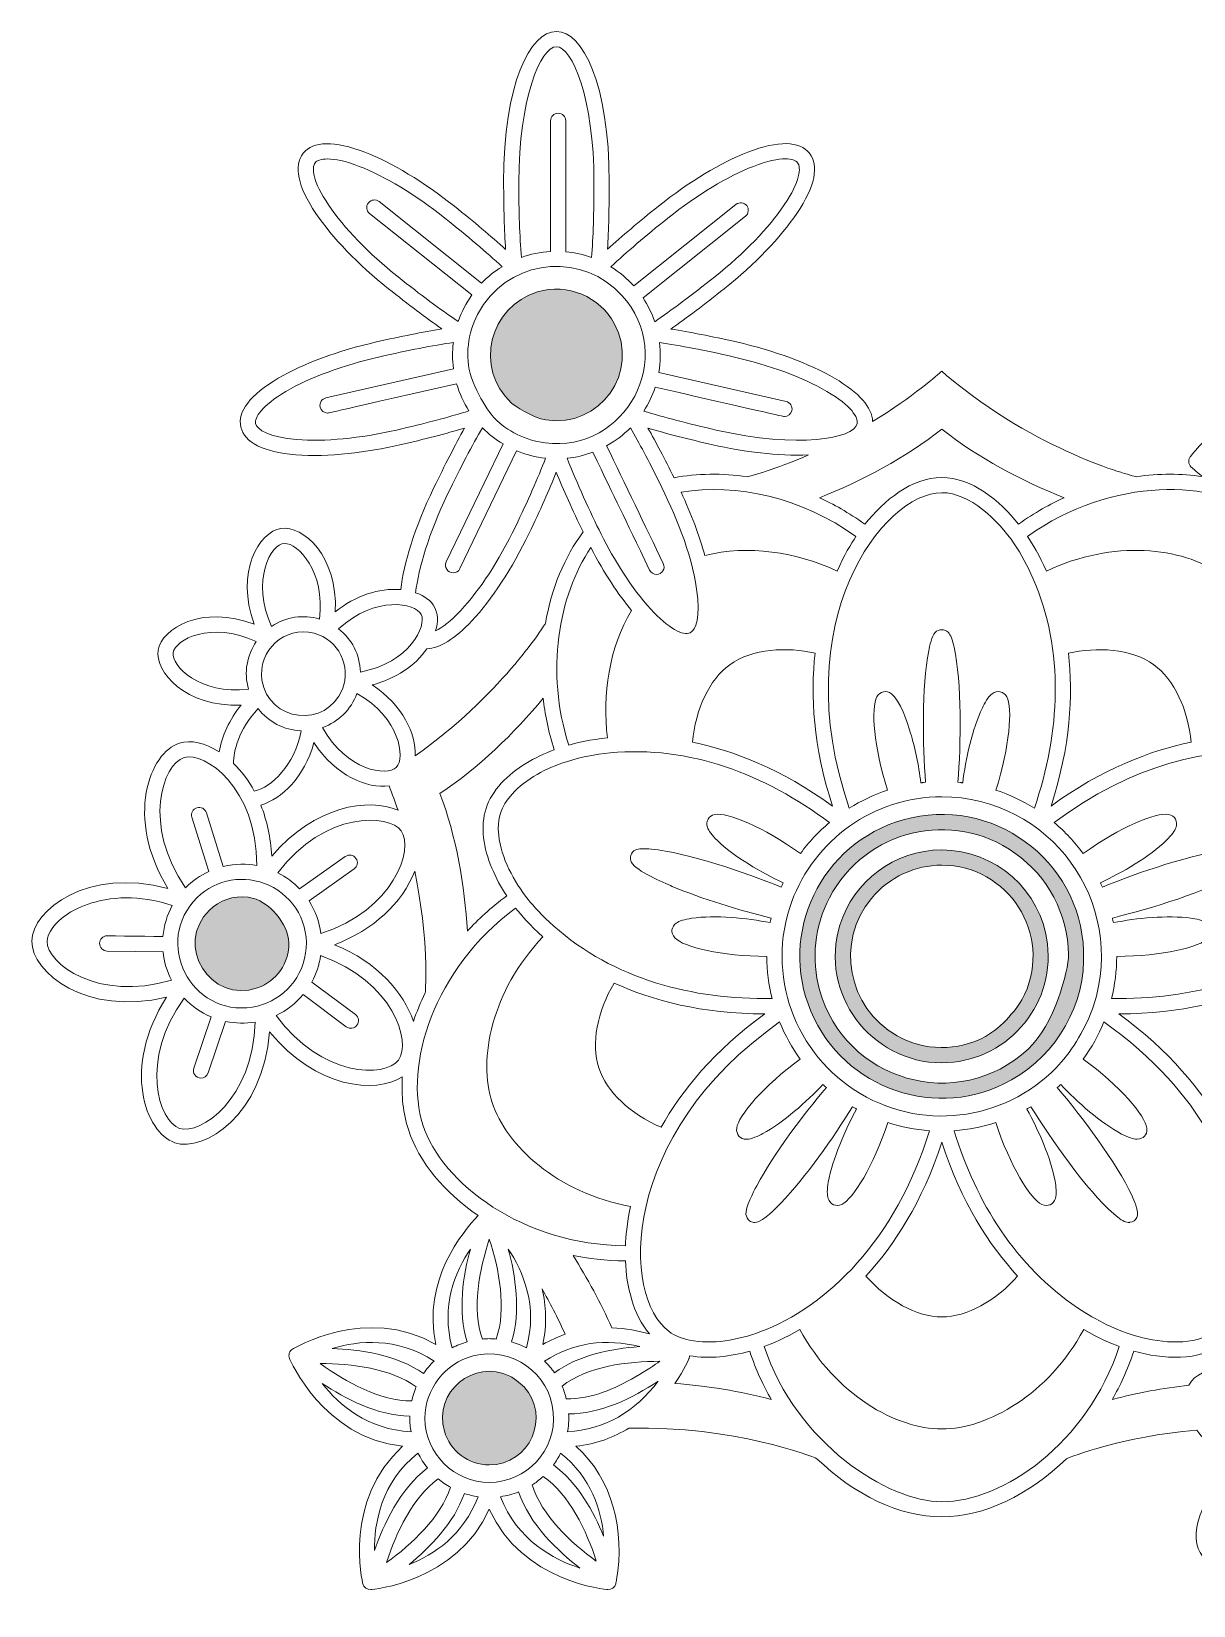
# Model space of a CAD drawing. Extents: x 0 to 385, y -1 to 309.
# Drawn here: x -0.1 to 229.1, y -1.3 to 309.3 of the extents above; entities that cross this region are included whole.
import ezdxf

# ---------------------------------------------------------------- set-up
doc = ezdxf.new("R2010")
doc.units = 0
doc.header["$MEASUREMENT"] = 0
doc.layers.add('Calque 1', color=7, linetype='Continuous')

# ---------------------------------------------------------------- blocks, each defined once
blk = doc.blocks.new('block 2')
at = {"layer": 'Calque 1', "true_color": 0x1a1a1a}
h = blk.add_hatch(color=179, dxfattribs=at)
h.dxf.hatch_style = 2
edge = h.paths.add_edge_path()
edge.add_spline(control_points=[(101.38, 232.61), (111.99, 230.9), (120.02, 242.18), (114.87, 251.63), (111.97, 256.95), (105.67, 259.65), (99.74, 257.88), (90.2, 255.04), (87.18, 242.83), (94.6, 235.93), (95.01, 235.55), (98.77, 233.03), (101.38, 232.61)], knot_values=[0, 0, 0, 0, 1, 1, 1, 2, 2, 2, 3, 3, 3, 4, 4, 4, 4], degree=3, periodic=1)
h = blk.add_hatch(color=179, dxfattribs=at)
h.dxf.hatch_style = 2
edge = h.paths.add_edge_path()
edge.add_spline(control_points=[(171.85, 153.71), (155.61, 149.13), (147.14, 131.34), (153.63, 115.94), (160.12, 100.52), (178.64, 94.14), (193.2, 102.4), (202.26, 107.53), (207.83, 117.26), (207.42, 127.87), (206.72, 145.85), (189.32, 158.65), (171.85, 153.71)], knot_values=[0, 0, 0, 0, 1, 1, 1, 2, 2, 2, 3, 3, 3, 4, 4, 4, 4], degree=3, periodic=1)
edge = h.paths.add_edge_path()
edge.add_spline(control_points=[(196.47, 108.48), (182.63, 95.6), (160.26, 102.22), (155.34, 120.17), (153.68, 126.22), (154.35, 132.73), (157.29, 138.34), (164.35, 151.81), (181.59, 155.88), (193.87, 147.17), (200.34, 142.58), (204.34, 135.18), (204.44, 127.08), (204.48, 123.91), (201.59, 113.26), (196.47, 108.48)], knot_values=[0, 0, 0, 0, 1, 1, 1, 2, 2, 2, 3, 3, 3, 4, 4, 4, 5, 5, 5, 5], degree=3, periodic=1)
h = blk.add_hatch(color=179, dxfattribs=at)
h.dxf.hatch_style = 2
edge = h.paths.add_edge_path()
edge.add_spline(control_points=[(179.45, 147.77), (170.07, 147.77), (162.02, 141.54), (159.37, 132.94), (155.19, 119.53), (165.4, 105.77), (179.45, 105.77), (191.82, 105.77), (201.76, 116.64), (200.29, 129.22), (199.06, 139.74), (190.1, 147.77), (179.45, 147.77)], knot_values=[0, 0, 0, 0, 1, 1, 1, 2, 2, 2, 3, 3, 3, 4, 4, 4, 4], degree=3, periodic=1)
edge = h.paths.add_edge_path()
edge.add_spline(control_points=[(188.09, 110.99), (182.62, 107.98), (175.92, 108.08), (170.64, 111.09), (160.77, 116.65), (158.52, 129.7), (165.57, 138.22), (169.08, 142.48), (174.29, 144.77), (179.45, 144.77), (192.52, 144.77), (201.28, 131.15), (195.78, 119.25), (194.54, 116.57), (191.26, 112.73), (188.09, 110.99)], knot_values=[0, 0, 0, 0, 1, 1, 1, 2, 2, 2, 3, 3, 3, 4, 4, 4, 5, 5, 5, 5], degree=3, periodic=1)
h = blk.add_hatch(color=179, dxfattribs=at)
h.dxf.hatch_style = 2
edge = h.paths.add_edge_path()
edge.add_spline(control_points=[(42.63, 138.44), (39.69, 138.81), (36.98, 137.81), (35.01, 135.89), (28.02, 129.06), (35.16, 117.3), (44.51, 120.57), (48.23, 121.87), (50.77, 125.4), (50.68, 129.49), (50.61, 132.89), (46.93, 137.9), (42.63, 138.44)], knot_values=[0, 0, 0, 0, 1, 1, 1, 2, 2, 2, 3, 3, 3, 4, 4, 4, 4], degree=3, periodic=1)
h = blk.add_hatch(color=179, dxfattribs=at)
h.dxf.hatch_style = 2
edge = h.paths.add_edge_path()
edge.add_spline(control_points=[(94.28, 43.94), (87.16, 47.45), (79.13, 40.82), (81.35, 33.11), (82.48, 29.17), (86.1, 26.43), (90.21, 26.43), (98.18, 26.43), (102.46, 35.96), (97, 41.9), (96.94, 41.96), (95.27, 43.45), (94.28, 43.94)], knot_values=[0, 0, 0, 0, 1, 1, 1, 2, 2, 2, 3, 3, 3, 4, 4, 4, 4], degree=3, periodic=1)
at = {"layer": 'Calque 1', "lineweight": 0}
for points, knots in [([(375.66, 69.88), (370.13, 73.12), (362.47, 75.95), (354.1, 77.86), (348.37, 79.17), (343.46, 80.11), (339.21, 80.76), (342.82, 83.29), (346.85, 86.32), (351.34, 89.9), (351.34, 89.9), (351.34, 89.9), (351.34, 89.9), (358.06, 95.26), (363.73, 101.14), (367.31, 106.46), (371.26, 112.32), (372.22, 116.83), (370.09, 119.51), (367.95, 122.18), (363.34, 122.24), (356.75, 119.7), (350.77, 117.39), (343.78, 113.17), (337.06, 107.81), (332.6, 104.25), (328.77, 101), (325.53, 98.03), (325.81, 102.41), (325.94, 107.43), (325.94, 113.17), (325.94, 119.57), (325.29, 126.14), (324.05, 131.71), (326.83, 130.21), (330.07, 129.2), (333.18, 129.2), (335.82, 129.2), (338.06, 129.94), (339.46, 131.32), (343.82, 135.65), (342.34, 149.35), (328.27, 157.84), (344.31, 161.43), (350.06, 173.95), (347.3, 179.44), (344.53, 184.93), (331.04, 187.75), (318.62, 176.99), (320.17, 193.36), (310.03, 202.69), (303.96, 201.76), (297.88, 200.82), (291.04, 188.85), (297.43, 173.73), (288.12, 177.76), (279.68, 176.84), (274.24, 173.55), (268.19, 178.91), (263.81, 184.02), (261.07, 187.59), (261.26, 187.69), (276.12, 195.47), (276.44, 211.29), (282.3, 205.82), (289.28, 204.45), (294.77, 204.45), (300.13, 204.45), (304.07, 205.74), (304.16, 205.77), (304.85, 206.01), (305.27, 206.71), (305.15, 207.43), (305.12, 207.64), (305.08, 207.76), (305.04, 208.04), (305.02, 208.22), (305.01, 208.21), (304.96, 208.36), (304.13, 211.94), (300.27, 224.89), (287.36, 229.38), (301.22, 237.04), (301.17, 253.84), (301.17, 254.03), (301.16, 254.76), (300.63, 255.37), (299.91, 255.49), (299.4, 255.57), (299.48, 255.56), (299.45, 255.56), (289.36, 256.3), (279.64, 253.4), (273.53, 245.35), (270.52, 260.9), (254.53, 266.04), (254.36, 266.1), (253.66, 266.32), (252.91, 266), (252.58, 265.35), (252.49, 265.18), (245.03, 250.14), (254.07, 237.13), (238.35, 239.07), (228.51, 225.46), (228.41, 225.31), (227.99, 224.71), (228.06, 223.9), (228.57, 223.38), (228.61, 223.35), (229.43, 222.55), (230.88, 221.45), (226.74, 222.07), (222.3, 222.06), (217.78, 221.42), (216.61, 221.7), (198.4, 226.27), (180.41, 241.42), (180.41, 241.42), (179.44, 242.23), (179.44, 242.23), (178.79, 241.72), (173.86, 237.23), (165.79, 232.3), (165.75, 235.06), (163.19, 237.99), (158.3, 240.85), (153.34, 243.75), (146.46, 246.3), (138.95, 248.01), (134, 249.14), (129.72, 249.97), (126.01, 250.55), (129.16, 252.77), (132.65, 255.41), (136.55, 258.52), (136.55, 258.52), (136.55, 258.52), (136.55, 258.52), (142.57, 263.33), (147.66, 268.6), (150.87, 273.37), (154.45, 278.69), (155.31, 282.79), (153.35, 285.24), (151.4, 287.69), (147.21, 287.77), (141.23, 285.46), (135.86, 283.39), (129.59, 279.6), (123.56, 274.8), (119.7, 271.71), (116.36, 268.89), (113.52, 266.3), (113.75, 270.13), (113.86, 274.5), (113.86, 279.47), (113.86, 299.03), (108.62, 309.27), (103.45, 309.27), (98.27, 309.27), (93.04, 299.03), (93.04, 279.47), (93.04, 274.39), (93.18, 270.03), (93.44, 266.28), (90.58, 268.86), (87.22, 271.69), (83.32, 274.79), (77.3, 279.6), (71.02, 283.38), (65.66, 285.45), (59.68, 287.76), (55.49, 287.68), (53.53, 285.23), (51.58, 282.78), (52.44, 278.68), (56.01, 273.36), (59.23, 268.59), (64.32, 263.32), (70.34, 258.51), (74.21, 255.42), (77.72, 252.79), (80.88, 250.6), (77.09, 249.97), (72.79, 249.11), (67.94, 248), (60.43, 246.29), (53.56, 243.74), (48.59, 240.84), (43.06, 237.6), (40.51, 234.28), (41.21, 231.22), (41.91, 228.16), (45.65, 226.28), (52.03, 225.76), (58.55, 225.23), (66.18, 226.24), (72.58, 227.7), (77.4, 228.8), (81.64, 229.9), (85.32, 231.01), (83.45, 227.65), (81.46, 223.76), (79.3, 219.28), (75.39, 211.16), (73.36, 204.36), (72.74, 199.14), (68.42, 199.51), (63.84, 197.93), (59.84, 194.76), (60.39, 205.76), (53.42, 211.88), (49.13, 211.22), (44.85, 210.56), (40.04, 202.62), (43.87, 192.3), (33.58, 196.22), (25.6, 191.49), (24.91, 187.2), (24.21, 182.95), (30.23, 175.9), (41.27, 176.35), (38.96, 173.48), (37.46, 170.29), (36.94, 167.12), (34.18, 168.9), (31.34, 169.56), (29.12, 168.87), (29.12, 168.87), (29.12, 168.87), (29.12, 168.87), (23.26, 167.04), (18.26, 154.19), (26.84, 140.17), (10.95, 144.39), (0.07, 135.92), (0, 129.77), (-0.07, 123.58), (10.65, 114.91), (26.58, 118.73), (17.67, 104.91), (22.37, 91.97), (28.18, 90), (34, 88.03), (45.6, 95.49), (46.89, 111.87), (55.97, 100.73), (67.84, 99.59), (73.05, 102.99), (72.85, 99.31), (73.22, 95.78), (74.26, 92.59), (76.34, 86.17), (81.34, 80.2), (88.03, 75.61), (84.9, 72.4), (76.99, 62.8), (79.65, 50.2), (65.93, 58.1), (51.57, 49.38), (51.41, 49.28), (50.79, 48.9), (50.54, 48.12), (50.81, 47.45), (50.88, 47.28), (57.37, 31.78), (73.12, 30.1), (61.37, 19.49), (65.22, 3.15), (65.27, 2.97), (65.44, 2.27), (66.08, 1.78), (66.83, 1.83), (67.01, 1.84), (83.75, 3.23), (90.21, 17.69), (96.67, 3.23), (113.41, 1.84), (113.6, 1.83), (114.34, 1.78), (114.99, 2.27), (115.16, 2.97), (115.17, 2.98), (115.21, 3.16), (115.26, 3.45), (115.28, 3.49), (115.32, 3.65), (115.33, 3.72), (116.86, 13.53), (114.71, 23.42), (107.31, 30.1), (111.39, 30.54), (114.84, 31.9), (117.73, 33.68), (138.64, 34.17), (153.79, 28.09), (154.83, 27.66), (162.19, 20.53), (171.18, 16.17), (179.45, 16.17), (187.72, 16.17), (196.7, 20.53), (204.06, 27.66), (204.89, 28), (214.9, 32.02), (229.73, 33.31), (231.82, 30.18), (235.17, 27.69), (239.3, 26.18), (229.63, 20.9), (228.05, 11.76), (230.86, 8.44), (233.65, 5.15), (242.91, 5.16), (249.74, 13.84), (251.77, 3.04), (259.95, -1.32), (263.99, 0.34), (267.98, 1.97), (270.86, 10.78), (264.69, 19.97), (272.36, 18.98), (278.2, 21.88), (280.73, 25.56), (279.87, 20.74), (279.23, 13.18), (283.63, 11.06), (284.3, 10.74), (285.02, 10.58), (285.77, 10.58), (292.5, 10.58), (302.05, 22.92), (308.31, 35.93), (310.79, 41.07), (312.83, 45.66), (314.45, 49.74), (316.11, 45.68), (318.17, 41.1), (320.66, 35.93), (326.93, 22.92), (336.47, 10.59), (343.2, 10.59), (343.96, 10.59), (344.68, 10.74), (345.35, 11.07), (348.43, 12.55), (349.52, 17.03), (348.51, 24.03), (347.59, 30.37), (345.03, 38.13), (341.3, 45.87), (338.82, 51.02), (336.5, 55.48), (334.32, 59.31), (338.53, 58.06), (343.41, 56.8), (349, 55.53), (355.36, 54.08), (362.04, 53.23), (367.83, 53.23), (376.28, 53.23), (382.85, 55.03), (383.83, 59.33), (384.59, 62.66), (381.76, 66.31), (375.66, 69.88)], [0, 0, 0, 0, 1, 1, 1, 2, 2, 2, 3, 3, 3, 4, 4, 4, 5, 5, 5, 6, 6, 6, 7, 7, 7, 8, 8, 8, 9, 9, 9, 10, 10, 10, 11, 11, 11, 12, 12, 12, 13, 13, 13, 14, 14, 14, 15, 15, 15, 16, 16, 16, 17, 17, 17, 18, 18, 18, 19, 19, 19, 20, 20, 20, 21, 21, 21, 22, 22, 22, 23, 23, 23, 24, 24, 24, 25, 25, 25, 26, 26, 26, 27, 27, 27, 28, 28, 28, 29, 29, 29, 30, 30, 30, 31, 31, 31, 32, 32, 32, 33, 33, 33, 34, 34, 34, 35, 35, 35, 36, 36, 36, 37, 37, 37, 38, 38, 38, 39, 39, 39, 40, 40, 40, 41, 41, 41, 42, 42, 42, 43, 43, 43, 44, 44, 44, 45, 45, 45, 46, 46, 46, 47, 47, 47, 48, 48, 48, 49, 49, 49, 50, 50, 50, 51, 51, 51, 52, 52, 52, 53, 53, 53, 54, 54, 54, 55, 55, 55, 56, 56, 56, 57, 57, 57, 58, 58, 58, 59, 59, 59, 60, 60, 60, 61, 61, 61, 62, 62, 62, 63, 63, 63, 64, 64, 64, 65, 65, 65, 66, 66, 66, 67, 67, 67, 68, 68, 68, 69, 69, 69, 70, 70, 70, 71, 71, 71, 72, 72, 72, 73, 73, 73, 74, 74, 74, 75, 75, 75, 76, 76, 76, 77, 77, 77, 78, 78, 78, 79, 79, 79, 80, 80, 80, 81, 81, 81, 82, 82, 82, 83, 83, 83, 84, 84, 84, 85, 85, 85, 86, 86, 86, 87, 87, 87, 88, 88, 88, 89, 89, 89, 90, 90, 90, 91, 91, 91, 92, 92, 92, 93, 93, 93, 94, 94, 94, 95, 95, 95, 96, 96, 96, 97, 97, 97, 98, 98, 98, 99, 99, 99, 100, 100, 100, 101, 101, 101, 102, 102, 102, 103, 103, 103, 104, 104, 104, 105, 105, 105, 106, 106, 106, 107, 107, 107, 108, 108, 108, 109, 109, 109, 110, 110, 110, 111, 111, 111, 112, 112, 112, 113, 113, 113, 114, 114, 114, 115, 115, 115, 116, 116, 116, 117, 117, 117, 118, 118, 118, 119, 119, 119, 120, 120, 120, 121, 121, 121, 122, 122, 122, 122]), ([(103.45, 306.27), (106.54, 306.27), (110.86, 296.07), (110.86, 279.47), (110.86, 273.53), (110.69, 268.67), (110.39, 264.68), (108.78, 265.26), (107.08, 265.66), (105.3, 265.82), (105.3, 265.82), (105.3, 291.64), (105.3, 291.64), (105.3, 292.47), (104.63, 293.14), (103.8, 293.14), (102.97, 293.14), (102.3, 292.47), (102.3, 291.64), (102.3, 291.64), (102.3, 265.86), (102.3, 265.86), (100.29, 265.75), (98.36, 265.35), (96.54, 264.7), (96.2, 268.87), (96.03, 273.79), (96.03, 279.47), (96.04, 296.07), (100.35, 306.27), (103.45, 306.27)], [0, 0, 0, 0, 1, 1, 1, 2, 2, 2, 3, 3, 3, 4, 4, 4, 5, 5, 5, 6, 6, 6, 7, 7, 7, 8, 8, 8, 9, 9, 9, 10, 10, 10, 10]), ([(55.88, 283.36), (56.23, 283.8), (57.02, 284.12), (58.31, 284.12), (59.75, 284.12), (61.81, 283.72), (64.57, 282.66), (69.66, 280.69), (75.66, 277.07), (81.45, 272.45), (85.92, 268.88), (89.67, 265.7), (92.74, 262.86), (91.24, 261.94), (89.88, 260.85), (88.67, 259.59), (88.67, 259.59), (68.47, 275.7), (68.47, 275.7), (67.83, 276.21), (66.88, 276.11), (66.36, 275.46), (65.85, 274.81), (65.95, 273.87), (66.6, 273.35), (66.6, 273.35), (86.76, 257.28), (86.76, 257.28), (85.63, 255.69), (84.72, 253.93), (84.08, 252.06), (80.58, 254.4), (76.62, 257.34), (72.21, 260.86), (66.42, 265.48), (61.55, 270.51), (58.5, 275.04), (55.37, 279.69), (55.13, 282.43), (55.88, 283.36)], [0, 0, 0, 0, 1, 1, 1, 2, 2, 2, 3, 3, 3, 4, 4, 4, 5, 5, 5, 6, 6, 6, 7, 7, 7, 8, 8, 8, 9, 9, 9, 10, 10, 10, 11, 11, 11, 12, 12, 12, 13, 13, 13, 13]), ([(142.31, 282.66), (145.07, 283.73), (147.14, 284.13), (148.58, 284.13), (149.86, 284.13), (150.66, 283.81), (151.01, 283.37), (151.75, 282.44), (151.51, 279.7), (148.38, 275.05), (145.34, 270.52), (140.47, 265.49), (134.68, 260.86), (130.03, 257.16), (126.13, 254.27), (122.83, 252.01), (122.26, 253.68), (121.5, 255.25), (120.54, 256.69), (120.54, 256.69), (140.73, 272.8), (140.73, 272.8), (141.38, 273.31), (141.49, 274.26), (140.97, 274.91), (140.45, 275.55), (139.51, 275.66), (138.86, 275.14), (138.86, 275.14), (118.7, 259.06), (118.7, 259.06), (117.39, 260.52), (115.88, 261.79), (114.21, 262.83), (117.28, 265.72), (121.02, 268.93), (125.43, 272.45), (131.23, 277.07), (137.22, 280.7), (142.31, 282.66)], [0, 0, 0, 0, 1, 1, 1, 2, 2, 2, 3, 3, 3, 4, 4, 4, 5, 5, 5, 6, 6, 6, 7, 7, 7, 8, 8, 8, 9, 9, 9, 10, 10, 10, 11, 11, 11, 12, 12, 12, 13, 13, 13, 13]), ([(86.09, 243.37), (85.57, 247.8), (86.74, 252.01), (89.1, 255.41), (95.55, 264.64), (108.8, 265.47), (116.35, 257.19), (127.38, 245.09), (117.17, 226.04), (101.2, 228.1), (97.26, 228.61), (93.77, 230.45), (91.22, 232.95), (90.51, 233.64), (86.58, 239.24), (86.09, 243.37)], [0, 0, 0, 0, 1, 1, 1, 2, 2, 2, 3, 3, 3, 4, 4, 4, 5, 5, 5, 5]), ([(101.38, 232.61), (111.99, 230.9), (120.02, 242.18), (114.87, 251.63), (111.97, 256.95), (105.67, 259.65), (99.74, 257.88), (90.2, 255.04), (87.18, 242.83), (94.6, 235.93), (95.01, 235.55), (98.77, 233.03), (101.38, 232.61)], [0, 0, 0, 0, 1, 1, 1, 2, 2, 2, 3, 3, 3, 4, 4, 4, 4]), ([(52.27, 228.75), (46.69, 229.2), (44.4, 230.72), (44.13, 231.89), (43.87, 233.05), (45.27, 235.42), (50.11, 238.25), (54.81, 241), (61.39, 243.43), (68.61, 245.08), (74.18, 246.35), (79, 247.3), (83.13, 247.92), (82.89, 245.99), (82.91, 244.61), (83.16, 242.71), (83.16, 242.71), (57.98, 236.96), (57.98, 236.96), (57.17, 236.77), (56.66, 235.97), (56.85, 235.16), (57.01, 234.47), (57.63, 233.99), (58.31, 233.99), (58.63, 233.99), (57.04, 233.68), (83.77, 239.77), (84.32, 237.86), (85.15, 236.06), (86.2, 234.42), (82.18, 233.15), (77.41, 231.89), (71.91, 230.63), (64.69, 228.98), (57.71, 228.31), (52.27, 228.75)], [0, 0, 0, 0, 1, 1, 1, 2, 2, 2, 3, 3, 3, 4, 4, 4, 5, 5, 5, 6, 6, 6, 7, 7, 7, 8, 8, 8, 9, 9, 9, 10, 10, 10, 11, 11, 11, 12, 12, 12, 12]), ([(162.76, 231.9), (162.07, 228.88), (151.18, 226.94), (134.98, 230.63), (129.41, 231.9), (124.65, 233.15), (120.67, 234.37), (121.6, 235.83), (122.37, 237.41), (122.92, 239.08), (149.76, 232.97), (148.11, 233.3), (148.43, 233.3), (149.11, 233.3), (149.73, 233.77), (149.89, 234.47), (150.07, 235.28), (149.57, 236.08), (148.76, 236.26), (148.76, 236.26), (123.62, 242), (123.62, 242), (124, 244.23), (124.01, 245.9), (123.77, 247.87), (127.92, 247.28), (132.75, 246.35), (138.28, 245.09), (145.51, 243.44), (152.08, 241.01), (156.79, 238.26), (161.62, 235.43), (163.03, 233.06), (162.76, 231.9)], [0, 0, 0, 0, 1, 1, 1, 2, 2, 2, 3, 3, 3, 4, 4, 4, 5, 5, 5, 6, 6, 6, 7, 7, 7, 8, 8, 8, 9, 9, 9, 10, 10, 10, 11, 11, 11, 11]), ([(88.84, 231.09), (90.05, 229.85), (91.43, 228.78), (92.93, 227.88), (92.93, 227.88), (81.72, 204.6), (81.72, 204.6), (81.24, 203.59), (81.98, 202.45), (83.07, 202.45), (83.63, 202.45), (84.17, 202.76), (84.43, 203.3), (84.43, 203.3), (95.6, 226.51), (95.6, 226.51), (97.39, 225.77), (99.3, 225.27), (101.3, 225.06), (99.79, 221.15), (97.82, 216.66), (95.36, 211.55), (92.14, 204.87), (88.31, 199), (84.58, 195.02), (82.59, 192.9), (80.92, 191.66), (79.63, 191.02), (80.68, 194.7), (79.31, 197.26), (75.69, 198.53), (76.29, 203.39), (78.23, 210.15), (82, 217.98), (84.58, 223.33), (86.84, 227.63), (88.84, 231.09)], [0, 0, 0, 0, 1, 1, 1, 2, 2, 2, 3, 3, 3, 4, 4, 4, 5, 5, 5, 6, 6, 6, 7, 7, 7, 8, 8, 8, 9, 9, 9, 10, 10, 10, 11, 11, 11, 12, 12, 12, 12]), ([(131.1, 199.25), (131.9, 193.71), (130.93, 191.14), (129.85, 190.62), (128.41, 189.93), (125.51, 191.55), (122.05, 195.3), (118.21, 199.48), (114.83, 205), (112.26, 210.11), (110.16, 214.29), (107.41, 220.33), (105.56, 225.05), (107.32, 225.23), (109.01, 225.66), (110.62, 226.26), (115.36, 216.42), (116.5, 214.05), (121.83, 202.99), (122.09, 202.45), (122.62, 202.14), (123.18, 202.14), (124.27, 202.14), (125.02, 203.29), (124.53, 204.29), (121.01, 211.6), (116.91, 220.1), (113.35, 227.51), (115.08, 228.46), (116.65, 229.66), (118.03, 231.06), (119.78, 228.06), (121.65, 224.56), (123.65, 220.53), (126.89, 213.97), (130.04, 206.56), (131.1, 199.25)], [0, 0, 0, 0, 1, 1, 1, 2, 2, 2, 3, 3, 3, 4, 4, 4, 5, 5, 5, 6, 6, 6, 7, 7, 7, 8, 8, 8, 9, 9, 9, 10, 10, 10, 11, 11, 11, 12, 12, 12, 12]), ([(141.11, 221.42), (136.09, 222.13), (131.17, 222.06), (126.65, 221.22), (124.81, 224.96), (123.1, 228.2), (121.51, 230.99), (125.2, 229.91), (129.46, 228.82), (134.32, 227.71), (140.27, 226.35), (147.13, 225.46), (153.16, 225.71), (146.39, 222.74), (141.68, 221.56), (141.11, 221.42)], [0, 0, 0, 0, 1, 1, 1, 2, 2, 2, 3, 3, 3, 4, 4, 4, 5, 5, 5, 5]), ([(203.58, 217.27), (200.88, 216.04), (197.8, 214.35), (194.59, 212.05), (190.89, 216.73), (185.33, 221.27), (179.44, 221.27), (173.56, 221.27), (168, 216.73), (164.3, 212.05), (161.09, 214.35), (158, 216.04), (155.31, 217.27), (155.3, 217.27), (155.3, 217.27), (155.3, 217.27), (163.54, 220.52), (172.47, 225.2), (179.44, 230.83), (186.42, 225.2), (195.35, 220.52), (203.59, 217.27), (203.59, 217.27), (203.59, 217.27), (203.58, 217.27)], [0, 0, 0, 0, 1, 1, 1, 2, 2, 2, 3, 3, 3, 4, 4, 4, 5, 5, 5, 6, 6, 6, 7, 7, 7, 8, 8, 8, 8]), ([(77.91, 187.48), (80.41, 187.55), (83.42, 189.4), (86.77, 192.97), (90.71, 197.17), (94.72, 203.3), (98.06, 210.25), (100.26, 214.82), (102.02, 218.8), (103.41, 222.29), (104.84, 218.8), (106.61, 214.89), (108.71, 210.51), (105.07, 205.66), (102.48, 199.38), (101.28, 192.48), (100.69, 191.53), (92.27, 178.14), (75.6, 166.37), (75.73, 170.72), (73.19, 176.29), (67.12, 180.33), (71.76, 181.59), (75.59, 184.1), (77.91, 187.48)], [0, 0, 0, 0, 1, 1, 1, 2, 2, 2, 3, 3, 3, 4, 4, 4, 5, 5, 5, 6, 6, 6, 7, 7, 7, 8, 8, 8, 8]), ([(242.69, 213.82), (252.5, 206.69), (259.14, 187.71), (253.02, 168.47), (251.35, 168.94), (248.74, 169.54), (245.36, 169.89), (247.26, 184.48), (241.53, 196.93), (234.26, 202.21), (226.94, 207.53), (213.32, 209.08), (200.08, 202.79), (198.71, 205.89), (197.33, 208.19), (196.37, 209.63), (213.19, 221.69), (233.23, 220.7), (242.69, 213.82)], [0, 0, 0, 0, 1, 1, 1, 2, 2, 2, 3, 3, 3, 4, 4, 4, 5, 5, 5, 6, 6, 6, 6]), ([(162.52, 209.63), (161.56, 208.19), (160.18, 205.89), (158.81, 202.79), (150.83, 206.58), (141.15, 208.03), (132.72, 205.87), (131.63, 209.83), (130.03, 214.09), (128.02, 218.37), (139, 220.11), (151.74, 217.36), (162.52, 209.63)], [0, 0, 0, 0, 1, 1, 1, 2, 2, 2, 3, 3, 3, 4, 4, 4, 4]), ([(197.71, 156.02), (195.35, 157.5), (192.81, 158.69), (190.13, 159.57), (192.84, 168.1), (193.45, 175.8), (192.25, 177.97), (191.62, 179.09), (190.38, 179.32), (189.39, 178.6), (188.61, 178.03), (187.88, 176.69), (187.46, 175.81), (185.45, 171.68), (184.15, 165.57), (183.57, 161.02), (183.1, 161.07), (183.5, 161.04), (182.64, 161.12), (183.22, 168.59), (183.43, 180.87), (181.87, 187.78), (181.55, 189.23), (181.17, 190.22), (180.76, 190.67), (180.06, 191.42), (178.84, 191.43), (178.13, 190.67), (177.48, 189.96), (177.06, 188.02), (176.87, 187.08), (175.47, 179.91), (175.69, 168.4), (176.25, 161.12), (175.4, 161.04), (175.79, 161.07), (175.33, 161.01), (174.87, 164.61), (174.15, 167.98), (173.3, 170.83), (172.71, 172.8), (171.16, 177.39), (169.5, 178.6), (168.52, 179.31), (167.28, 179.1), (166.65, 177.97), (165.44, 175.8), (166.05, 168.1), (168.76, 159.57), (166.08, 158.69), (163.54, 157.49), (161.19, 156.02), (148.57, 192.79), (167.86, 218.27), (179.45, 218.27), (185.01, 218.27), (190.55, 212.82), (193.72, 208.2), (195.12, 206.15), (196.39, 203.75), (197.42, 201.4), (203.68, 187.07), (202.82, 170.93), (197.71, 156.02)], [0, 0, 0, 0, 1, 1, 1, 2, 2, 2, 3, 3, 3, 4, 4, 4, 5, 5, 5, 6, 6, 6, 7, 7, 7, 8, 8, 8, 9, 9, 9, 10, 10, 10, 11, 11, 11, 12, 12, 12, 13, 13, 13, 14, 14, 14, 15, 15, 15, 16, 16, 16, 17, 17, 17, 18, 18, 18, 19, 19, 19, 20, 20, 20, 21, 21, 21, 21]), ([(49.82, 208.27), (52.51, 208.27), (57.89, 202.78), (56.71, 193.34), (53.56, 194.27), (50.14, 193.81), (47.29, 191.89), (43.17, 200.85), (47.13, 208.27), (49.82, 208.27)], [0, 0, 0, 0, 1, 1, 1, 2, 2, 2, 3, 3, 3, 3]), ([(110.24, 207.45), (112.93, 202.27), (115.65, 198.16), (118.26, 195.03), (113.86, 187.7), (112.43, 178.32), (113.53, 169.89), (110.15, 169.54), (107.54, 168.94), (105.87, 168.47), (101.25, 183.01), (103.85, 197.92), (110.24, 207.45)], [0, 0, 0, 0, 1, 1, 1, 2, 2, 2, 3, 3, 3, 4, 4, 4, 4]), ([(76.78, 194.25), (76.78, 194.25), (76.78, 194.25), (76.78, 194.25), (77.92, 192), (74.53, 184.73), (64.8, 182.87), (64.69, 186.39), (63.04, 189.39), (60.5, 191.39), (67.78, 198.1), (75.66, 196.47), (76.78, 194.25)], [0, 0, 0, 0, 1, 1, 1, 2, 2, 2, 3, 3, 3, 4, 4, 4, 4]), ([(27.87, 186.72), (28.27, 189.19), (35.25, 193.11), (44.26, 188.88), (42.43, 186.2), (41.77, 182.84), (42.72, 179.47), (33.04, 178.34), (27.45, 184.15), (27.87, 186.72)], [0, 0, 0, 0, 1, 1, 1, 2, 2, 2, 3, 3, 3, 3]), ([(45.38, 181.28), (44.49, 187.08), (49.87, 192.07), (55.66, 190.52), (60.51, 189.23), (63.03, 184.03), (61.23, 179.5), (58.12, 171.68), (46.65, 173), (45.38, 181.28)], [0, 0, 0, 0, 1, 1, 1, 2, 2, 2, 3, 3, 3, 3]), ([(137.63, 184.32), (142.13, 187.59), (148.89, 187.85), (154.47, 186.59), (153.51, 178.36), (154.06, 168.22), (157.89, 156.44), (147.86, 163.72), (138.4, 167.38), (130.27, 169.01), (130.87, 175.5), (133.61, 181.4), (137.63, 184.32)], [0, 0, 0, 0, 1, 1, 1, 2, 2, 2, 3, 3, 3, 4, 4, 4, 4]), ([(204.42, 186.59), (209.98, 187.84), (216.77, 187.59), (221.26, 184.32), (225.28, 181.4), (228.02, 175.5), (228.62, 169.01), (220.49, 167.38), (211.03, 163.72), (201, 156.44), (204.83, 168.22), (205.38, 178.36), (204.42, 186.59)], [0, 0, 0, 0, 1, 1, 1, 2, 2, 2, 3, 3, 3, 4, 4, 4, 4]), ([(71.86, 164.06), (70.01, 162.23), (62.05, 163.39), (57.34, 171.93), (60.48, 173.05), (62.95, 175.5), (64.12, 178.65), (72.61, 173.88), (73.72, 165.9), (71.86, 164.06)], [0, 0, 0, 0, 1, 1, 1, 2, 2, 2, 3, 3, 3, 3]), ([(85.91, 131.77), (85.37, 140.61), (83.68, 150.55), (80.48, 158.93), (88, 163.82), (95.21, 170.88), (100.83, 177.7), (100.83, 177.7), (100.83, 177.69), (100.83, 177.69), (101.17, 174.75), (101.82, 171.29), (103.02, 167.53), (99.19, 166.11), (95.33, 163.94), (92.58, 160.94), (89.7, 157.78), (88.61, 154.45), (89.09, 150.18), (89.54, 146.14), (91.4, 142.12), (93.66, 138.72), (90.48, 136.38), (87.92, 133.97), (85.92, 131.78), (85.91, 131.78), (85.91, 131.78), (85.91, 131.77)], [0, 0, 0, 0, 1, 1, 1, 2, 2, 2, 3, 3, 3, 4, 4, 4, 5, 5, 5, 6, 6, 6, 7, 7, 7, 8, 8, 8, 9, 9, 9, 9]), ([(44.63, 175.65), (46.64, 173.07), (49.69, 171.41), (53.12, 171.29), (51.71, 164.3), (47.33, 160.22), (43.87, 159.37), (42.74, 161.44), (41.36, 163.29), (39.74, 164.86), (39.82, 167.27), (40.65, 171.4), (44.63, 175.65)], [0, 0, 0, 0, 1, 1, 1, 2, 2, 2, 3, 3, 3, 4, 4, 4, 4]), ([(266.47, 155.05), (268.22, 149.65), (264.59, 142.5), (261.01, 137.99), (259.98, 136.69), (258.32, 134.82), (255.98, 132.74), (244.24, 122.33), (228.68, 118.19), (212.92, 118.45), (213.59, 121.11), (213.94, 123.89), (213.95, 126.75), (222.9, 126.81), (230.41, 128.6), (232.09, 130.42), (232.97, 131.37), (232.79, 132.62), (231.81, 133.33), (231.03, 133.9), (229.51, 134.18), (228.55, 134.31), (224.02, 134.94), (217.82, 134.3), (213.29, 133.44), (213.15, 134.19), (213.19, 133.92), (213.1, 134.34), (220.17, 136.06), (232.02, 139.63), (238.22, 143.32), (239.49, 144.08), (240.33, 144.74), (240.62, 145.27), (240.83, 145.65), (240.95, 146.21), (240.79, 146.7), (240.79, 146.7), (240.79, 146.71), (240.79, 146.71), (240.63, 147.19), (240.21, 147.58), (239.81, 147.77), (238.94, 148.17), (236.96, 147.97), (236.01, 147.86), (229.01, 147.01), (218.31, 143.39), (211.12, 140.43), (211.1, 140.47), (210.77, 141.2), (210.74, 141.27), (214.9, 143.24), (220.46, 146.45), (223.74, 149.67), (224.77, 150.68), (225.44, 151.56), (225.66, 152.24), (226.03, 153.37), (225.48, 154.51), (224.18, 154.77), (221.75, 155.24), (214.61, 152.28), (207.33, 147.06), (205.68, 149.32), (203.76, 151.38), (201.62, 153.18), (232.4, 176.33), (262.83, 166.25), (266.47, 155.05)], [0, 0, 0, 0, 1, 1, 1, 2, 2, 2, 3, 3, 3, 4, 4, 4, 5, 5, 5, 6, 6, 6, 7, 7, 7, 8, 8, 8, 9, 9, 9, 10, 10, 10, 11, 11, 11, 12, 12, 12, 13, 13, 13, 14, 14, 14, 15, 15, 15, 16, 16, 16, 17, 17, 17, 18, 18, 18, 19, 19, 19, 20, 20, 20, 21, 21, 21, 22, 22, 22, 23, 23, 23, 23]), ([(70.46, 160.41), (71.09, 158.79), (71.68, 157.19), (72.21, 155.61), (66.41, 158.17), (55.77, 156.46), (47.3, 146.55), (47.11, 150.17), (46.37, 153.58), (45.15, 156.62), (49.34, 157.92), (53.71, 162.08), (55.64, 168.95), (59.98, 162.3), (66.14, 159.88), (70.46, 160.41)], [0, 0, 0, 0, 1, 1, 1, 2, 2, 2, 3, 3, 3, 4, 4, 4, 5, 5, 5, 5]), ([(92.06, 150.68), (91.72, 153.91), (92.48, 156.32), (94.69, 158.79), (97.42, 161.83), (101.57, 163.94), (105.42, 165.19), (108.19, 166.1), (111.09, 166.63), (114.02, 166.92), (129.62, 168.45), (144.71, 162.63), (157.28, 153.18), (155.13, 151.38), (153.22, 149.32), (151.57, 147.06), (144.28, 152.28), (137.14, 155.25), (134.71, 154.77), (133.4, 154.51), (132.87, 153.35), (133.23, 152.24), (133.45, 151.56), (134.12, 150.67), (135.15, 149.67), (138.45, 146.44), (143.94, 143.26), (148.15, 141.27), (148.13, 141.21), (147.79, 140.47), (147.77, 140.43), (140.69, 143.35), (129.11, 147.29), (122.18, 147.93), (120.7, 148.07), (119.63, 148.02), (119.08, 147.77), (118.12, 147.32), (117.73, 146.23), (118.27, 145.27), (119.18, 143.65), (124.6, 141.3), (126.3, 140.58), (132.22, 138.1), (139.38, 135.9), (145.79, 134.34), (145.68, 133.83), (145.75, 134.23), (145.6, 133.44), (141.05, 134.3), (134.73, 134.96), (130.15, 134.29), (128.73, 134.07), (127.66, 133.75), (127.08, 133.33), (126.13, 132.64), (125.89, 131.4), (126.8, 130.42), (128.49, 128.6), (136, 126.81), (144.95, 126.75), (144.95, 123.89), (145.31, 121.11), (145.97, 118.45), (130.33, 118.19), (114.68, 122.29), (102.91, 132.75), (100.57, 134.83), (98.92, 136.7), (97.88, 138), (95.08, 141.52), (92.52, 146.2), (92.06, 150.68)], [0, 0, 0, 0, 1, 1, 1, 2, 2, 2, 3, 3, 3, 4, 4, 4, 5, 5, 5, 6, 6, 6, 7, 7, 7, 8, 8, 8, 9, 9, 9, 10, 10, 10, 11, 11, 11, 12, 12, 12, 13, 13, 13, 14, 14, 14, 15, 15, 15, 16, 16, 16, 17, 17, 17, 18, 18, 18, 19, 19, 19, 20, 20, 20, 21, 21, 21, 22, 22, 22, 23, 23, 23, 24, 24, 24, 24]), ([(30.01, 166), (30.01, 166), (30.01, 166), (30.01, 166), (34.04, 167.26), (44.37, 160.11), (44.37, 144.68), (42.33, 145.06), (40.24, 145.11), (37.73, 144.5), (37.73, 144.5), (34.42, 155.11), (34.42, 155.11), (34.18, 155.9), (33.33, 156.34), (32.55, 156.1), (31.75, 155.85), (31.31, 155.01), (31.56, 154.22), (31.56, 154.22), (34.9, 143.51), (34.9, 143.51), (33.2, 142.73), (31.71, 141.71), (30.32, 140.3), (21.71, 152.77), (25.83, 164.7), (30.01, 166)], [0, 0, 0, 0, 1, 1, 1, 2, 2, 2, 3, 3, 3, 4, 4, 4, 5, 5, 5, 6, 6, 6, 7, 7, 7, 8, 8, 8, 9, 9, 9, 9]), ([(171.85, 153.71), (155.61, 149.13), (147.14, 131.34), (153.63, 115.94), (160.12, 100.52), (178.64, 94.14), (193.2, 102.4), (202.26, 107.53), (207.83, 117.26), (207.42, 127.87), (206.72, 145.85), (189.32, 158.65), (171.85, 153.71)], [0, 0, 0, 0, 1, 1, 1, 2, 2, 2, 3, 3, 3, 4, 4, 4, 4]), ([(57, 131.27), (56.7, 133.62), (55.89, 135.81), (54.67, 137.72), (54.67, 137.72), (63.56, 144.02), (63.56, 144.02), (64.24, 144.5), (64.39, 145.44), (63.92, 146.11), (63.44, 146.79), (62.5, 146.95), (61.82, 146.47), (61.82, 146.47), (52.81, 140.08), (52.81, 140.08), (51.57, 141.38), (50.11, 142.46), (48.49, 143.28), (57.85, 155.53), (70.42, 154.95), (72.85, 151.52), (75.38, 147.95), (71.42, 135.96), (57, 131.27)], [0, 0, 0, 0, 1, 1, 1, 2, 2, 2, 3, 3, 3, 4, 4, 4, 5, 5, 5, 6, 6, 6, 7, 7, 7, 8, 8, 8, 8]), ([(203.01, 105.89), (193.04, 94.63), (176.42, 91.92), (163.38, 99.69), (150.47, 107.36), (144.61, 123.23), (149.86, 137.58), (154.28, 149.65), (165.93, 158.27), (179.45, 158.27), (200.65, 158.27), (216.02, 137.59), (209.39, 117.01), (208.36, 113.86), (205.81, 109.06), (203.01, 105.89)], [0, 0, 0, 0, 1, 1, 1, 2, 2, 2, 3, 3, 3, 4, 4, 4, 5, 5, 5, 5]), ([(196.47, 108.48), (182.63, 95.6), (160.26, 102.22), (155.34, 120.17), (153.68, 126.22), (154.35, 132.73), (157.29, 138.34), (164.35, 151.81), (181.59, 155.88), (193.87, 147.17), (200.34, 142.58), (204.34, 135.18), (204.44, 127.08), (204.48, 123.91), (201.59, 113.26), (196.47, 108.48)], [0, 0, 0, 0, 1, 1, 1, 2, 2, 2, 3, 3, 3, 4, 4, 4, 5, 5, 5, 5]), ([(179.45, 147.77), (170.07, 147.77), (162.02, 141.54), (159.37, 132.94), (155.19, 119.53), (165.4, 105.77), (179.45, 105.77), (191.82, 105.77), (201.76, 116.64), (200.29, 129.22), (199.06, 139.74), (190.1, 147.77), (179.45, 147.77)], [0, 0, 0, 0, 1, 1, 1, 2, 2, 2, 3, 3, 3, 4, 4, 4, 4]), ([(43.53, 116.78), (31.3, 114.79), (23.78, 129.75), (32.6, 138.36), (36.38, 142.05), (41.99, 142.99), (46.75, 140.8), (51.74, 138.51), (54.86, 133.18), (53.99, 127.38), (53.15, 121.81), (48.81, 117.63), (43.53, 116.78)], [0, 0, 0, 0, 1, 1, 1, 2, 2, 2, 3, 3, 3, 4, 4, 4, 4]), ([(59.7, 129.07), (67.33, 132.02), (73.08, 137.24), (75.5, 143.58), (78.31, 130.18), (77.65, 120.43), (77.58, 119.56), (76.67, 117.7), (75.88, 115.82), (75.24, 113.94), (73.33, 119.65), (68.22, 125.53), (59.7, 129.07)], [0, 0, 0, 0, 1, 1, 1, 2, 2, 2, 3, 3, 3, 4, 4, 4, 4]), ([(188.09, 110.99), (182.62, 107.98), (175.92, 108.08), (170.64, 111.09), (160.77, 116.65), (158.52, 129.7), (165.57, 138.22), (169.08, 142.48), (174.29, 144.77), (179.45, 144.77), (192.52, 144.77), (201.28, 131.15), (195.78, 119.25), (194.54, 116.57), (191.26, 112.73), (188.09, 110.99)], [0, 0, 0, 0, 1, 1, 1, 2, 2, 2, 3, 3, 3, 4, 4, 4, 5, 5, 5, 5]), ([(3, 129.74), (3, 129.74), (3, 129.74), (3, 129.74), (3.02, 131.39), (4.6, 133.5), (7.02, 135.12), (8.47, 136.09), (12.5, 138.32), (18.65, 138.32), (21.29, 138.32), (24.32, 137.9), (27.7, 136.81), (26.67, 134.93), (26.05, 132.86), (25.86, 130.7), (25.75, 130.7), (14.75, 130.83), (14.85, 130.83), (14.03, 130.83), (13.36, 130.17), (13.35, 129.35), (13.34, 128.52), (14.01, 127.84), (14.84, 127.83), (14.84, 127.83), (25.87, 127.7), (25.87, 127.7), (26.07, 125.69), (26.65, 123.8), (27.54, 122.08), (12.97, 117.74), (2.95, 125.4), (3, 129.74)], [0, 0, 0, 0, 1, 1, 1, 2, 2, 2, 3, 3, 3, 4, 4, 4, 5, 5, 5, 6, 6, 6, 7, 7, 7, 8, 8, 8, 9, 9, 9, 10, 10, 10, 11, 11, 11, 11]), ([(42.63, 138.44), (39.69, 138.81), (36.98, 137.81), (35.01, 135.89), (28.02, 129.06), (35.16, 117.3), (44.51, 120.57), (48.23, 121.87), (50.77, 125.4), (50.68, 129.49), (50.61, 132.89), (46.93, 137.9), (42.63, 138.44)], [0, 0, 0, 0, 1, 1, 1, 2, 2, 2, 3, 3, 3, 4, 4, 4, 4]), ([(95.41, 136.29), (96.48, 134.92), (98.25, 132.9), (100.78, 130.64), (90.66, 119.95), (87.98, 106.51), (90.76, 97.95), (93.54, 89.39), (103.61, 80.11), (118.07, 77.4), (117.35, 74.09), (117.12, 71.42), (117.05, 69.68), (96.89, 69.81), (80.86, 81.97), (77.11, 93.52), (73.35, 105.08), (79.19, 124.34), (95.41, 136.29)], [0, 0, 0, 0, 1, 1, 1, 2, 2, 2, 3, 3, 3, 4, 4, 4, 5, 5, 5, 6, 6, 6, 6]), ([(72.31, 106.3), (69.7, 102.79), (57.08, 102.86), (48.16, 115.11), (50.25, 116.1), (52.03, 117.47), (53.5, 119.23), (53.5, 119.23), (62.01, 112.88), (62.01, 112.88), (62.68, 112.39), (63.62, 112.53), (64.11, 113.19), (64.61, 113.86), (64.47, 114.79), (63.81, 115.29), (63.81, 115.29), (55.2, 121.7), (55.2, 121.7), (56.09, 123.31), (56.67, 125.08), (56.95, 126.92), (71.25, 121.89), (74.93, 109.81), (72.31, 106.3)], [0, 0, 0, 0, 1, 1, 1, 2, 2, 2, 3, 3, 3, 4, 4, 4, 5, 5, 5, 6, 6, 6, 7, 7, 7, 8, 8, 8, 8]), ([(144.55, 115.43), (134.54, 108.15), (128.14, 100.28), (124.08, 93.05), (118.09, 95.63), (113.32, 100.06), (111.79, 104.79), (110.25, 109.51), (111.51, 115.9), (114.83, 121.51), (122.37, 118.05), (132.16, 115.43), (144.55, 115.43)], [0, 0, 0, 0, 1, 1, 1, 2, 2, 2, 3, 3, 3, 4, 4, 4, 4]), ([(247.1, 104.79), (245.57, 100.06), (240.8, 95.63), (234.81, 93.05), (230.75, 100.27), (224.36, 108.15), (214.35, 115.43), (226.73, 115.43), (236.52, 118.05), (244.06, 121.51), (247.38, 115.9), (248.64, 109.51), (247.1, 104.79)], [0, 0, 0, 0, 1, 1, 1, 2, 2, 2, 3, 3, 3, 4, 4, 4, 4]), ([(29.14, 92.84), (24.99, 94.24), (21.16, 106.28), (30.06, 118.54), (31.54, 116.97), (33.33, 115.71), (35.34, 114.85), (35.34, 114.85), (31.92, 104.73), (31.92, 104.73), (31.59, 103.76), (32.32, 102.75), (33.34, 102.75), (33.97, 102.75), (34.55, 103.15), (34.76, 103.77), (34.76, 103.77), (38.2, 113.95), (38.2, 113.95), (40.22, 113.52), (42.06, 113.5), (44.01, 113.82), (43.64, 98.62), (33.25, 91.46), (29.14, 92.84)], [0, 0, 0, 0, 1, 1, 1, 2, 2, 2, 3, 3, 3, 4, 4, 4, 5, 5, 5, 6, 6, 6, 7, 7, 7, 8, 8, 8, 8]), ([(129.7, 51.05), (128.14, 51.38), (126.76, 51.95), (125.66, 52.74), (116.27, 59.57), (115.72, 91.55), (147.47, 113.83), (148.53, 111.22), (149.9, 108.77), (151.54, 106.52), (144.32, 101.21), (139.3, 95.34), (139, 92.88), (138.84, 91.59), (139.72, 90.69), (140.94, 90.69), (141.9, 90.69), (143.29, 91.35), (144.14, 91.8), (148.18, 93.96), (152.82, 98.13), (155.99, 101.5), (156.1, 101.4), (156.21, 101.29), (156.32, 101.19), (156.44, 101.08), (156.57, 100.98), (156.69, 100.88), (152.04, 95.42), (146.35, 87.85), (142.95, 81.52), (142.31, 80.34), (140.67, 77.17), (140.83, 75.85), (140.88, 75.42), (141.12, 74.89), (141.53, 74.59), (141.78, 74.41), (142.09, 74.32), (142.38, 74.29), (142.48, 74.28), (142.56, 74.23), (142.95, 74.3), (144.26, 74.57), (146.77, 77.11), (147.69, 78.07), (152.62, 83.23), (158.05, 90.94), (161.85, 97.11), (161.89, 97.09), (162.61, 96.68), (162.65, 96.65), (160.43, 92.59), (157.84, 86.76), (157.07, 82.21), (156.83, 80.8), (156.8, 79.68), (157.03, 79), (157.23, 78.38), (157.65, 77.96), (158.09, 77.77), (158.09, 77.77), (158.09, 77.77), (158.09, 77.77), (158.62, 77.54), (159.18, 77.59), (159.71, 77.83), (161.96, 78.87), (165.99, 85.46), (168.81, 93.96), (171.42, 93.11), (174.18, 92.57), (177.02, 92.37), (170.41, 70.83), (156.83, 57.62), (143.57, 52.67), (139.37, 51.1), (134.12, 50.1), (129.7, 51.05)], [0, 0, 0, 0, 1, 1, 1, 2, 2, 2, 3, 3, 3, 4, 4, 4, 5, 5, 5, 6, 6, 6, 7, 7, 7, 8, 8, 8, 9, 9, 9, 10, 10, 10, 11, 11, 11, 12, 12, 12, 13, 13, 13, 14, 14, 14, 15, 15, 15, 16, 16, 16, 17, 17, 17, 18, 18, 18, 19, 19, 19, 20, 20, 20, 21, 21, 21, 22, 22, 22, 23, 23, 23, 24, 24, 24, 25, 25, 25, 26, 26, 26, 26]), ([(181.87, 92.37), (184.72, 92.57), (187.47, 93.11), (190.08, 93.96), (192.9, 85.46), (196.93, 78.87), (199.18, 77.83), (199.77, 77.56), (200.33, 77.56), (200.8, 77.77), (200.81, 77.77), (200.81, 77.77), (200.81, 77.77), (201.24, 77.96), (201.66, 78.38), (201.87, 79), (202.16, 79.92), (201.96, 81.44), (201.79, 82.39), (200.99, 86.9), (198.47, 92.57), (196.24, 96.65), (196.29, 96.67), (197, 97.08), (197.04, 97.11), (200.86, 90.92), (207.95, 80.7), (213.38, 75.96), (214.47, 75.01), (215.36, 74.42), (215.94, 74.3), (216.32, 74.23), (216.44, 74.28), (216.56, 74.3), (217.18, 74.38), (217.62, 74.68), (217.89, 75.25), (217.97, 75.42), (218.04, 75.64), (218.07, 75.85), (218.18, 76.77), (217.37, 78.65), (216.98, 79.49), (213.91, 86.1), (206.96, 95.3), (202.21, 100.88), (202.33, 100.98), (202.45, 101.08), (202.57, 101.19), (202.68, 101.29), (202.79, 101.4), (202.9, 101.5), (206.11, 98.08), (210.85, 93.84), (214.91, 91.72), (216.18, 91.05), (217.24, 90.69), (217.95, 90.69), (218.6, 90.69), (219.13, 90.96), (219.45, 91.31), (219.45, 91.31), (219.45, 91.31), (219.45, 91.31), (219.71, 91.6), (219.99, 92.1), (219.89, 92.88), (219.6, 95.34), (214.57, 101.21), (207.35, 106.52), (208.99, 108.77), (210.36, 111.22), (211.42, 113.83), (221.52, 106.74), (227.92, 99.05), (231.96, 92), (236.05, 84.86), (238.87, 76.19), (238.86, 68.24), (238.86, 62.86), (237.47, 55.83), (233.23, 52.75), (229.31, 49.9), (222.89, 50.44), (218.19, 51.74), (213.96, 52.91), (209.95, 54.94), (206.22, 57.44), (194.13, 65.57), (186.21, 78.22), (181.87, 92.37)], [0, 0, 0, 0, 1, 1, 1, 2, 2, 2, 3, 3, 3, 4, 4, 4, 5, 5, 5, 6, 6, 6, 7, 7, 7, 8, 8, 8, 9, 9, 9, 10, 10, 10, 11, 11, 11, 12, 12, 12, 13, 13, 13, 14, 14, 14, 15, 15, 15, 16, 16, 16, 17, 17, 17, 18, 18, 18, 19, 19, 19, 20, 20, 20, 21, 21, 21, 22, 22, 22, 23, 23, 23, 24, 24, 24, 25, 25, 25, 26, 26, 26, 27, 27, 27, 28, 28, 28, 29, 29, 29, 30, 30, 30, 30]), ([(179.45, 90.09), (183.27, 78.31), (188.79, 69.79), (194.41, 63.7), (190.1, 58.8), (184.42, 55.63), (179.45, 55.63), (174.48, 55.63), (168.79, 58.8), (164.49, 63.7), (170.1, 69.79), (175.62, 78.31), (179.45, 90.09)], [0, 0, 0, 0, 1, 1, 1, 2, 2, 2, 3, 3, 3, 4, 4, 4, 4]), ([(85.87, 50.72), (84.83, 50.42), (83.83, 50.02), (82.89, 49.52), (80.62, 57.76), (83.5, 64.6), (86.48, 69.03), (85.07, 63.9), (83.92, 56.76), (85.87, 50.72)], [0, 0, 0, 0, 1, 1, 1, 2, 2, 2, 3, 3, 3, 3]), ([(90.21, 70.97), (92.17, 65.03), (93.66, 57.2), (91.57, 51.27), (91.52, 51.28), (90.35, 51.34), (90.21, 51.34), (90.07, 51.34), (88.91, 51.28), (88.86, 51.27), (86.77, 57.19), (88.25, 65.01), (90.21, 70.97)], [0, 0, 0, 0, 1, 1, 1, 2, 2, 2, 3, 3, 3, 4, 4, 4, 4]), ([(93.95, 69.03), (96.92, 64.6), (99.81, 57.76), (97.54, 49.52), (96.6, 50.02), (95.6, 50.42), (94.56, 50.72), (96.51, 56.76), (95.35, 63.9), (93.95, 69.03)], [0, 0, 0, 0, 1, 1, 1, 2, 2, 2, 3, 3, 3, 3]), ([(121.81, 52.28), (119.65, 52.9), (117.12, 53.39), (114.37, 53.49), (112.23, 58.34), (109.55, 63.29), (106.72, 67.74), (106.72, 67.74), (106.72, 67.74), (106.72, 67.74), (109.63, 67.15), (113.12, 66.7), (117.06, 66.68), (117.27, 61.68), (118.55, 56.08), (121.81, 52.28)], [0, 0, 0, 0, 1, 1, 1, 2, 2, 2, 3, 3, 3, 4, 4, 4, 5, 5, 5, 5]), ([(234.65, 45.41), (232.14, 45.29), (229.31, 44.38), (228.17, 42.15), (223.16, 41.59), (217.94, 40.61), (213.11, 39.36), (213.11, 39.36), (213.11, 39.37), (213.11, 39.37), (214.57, 41.95), (216.08, 45.13), (217.32, 48.87), (223.05, 47.27), (230.2, 46.84), (234.99, 50.32), (239.76, 53.78), (241.58, 60.73), (241.83, 66.68), (244.62, 66.7), (247.2, 66.93), (249.49, 67.27), (247.02, 65.3), (244.44, 62.43), (245.14, 59.33), (245.14, 59.33), (245.14, 59.33), (245.14, 59.32), (245.32, 58.52), (245.7, 57.81), (246.24, 57.18), (244.34, 53.31), (242.47, 48.9), (241.09, 44.28), (238.98, 45.11), (236.79, 45.51), (234.65, 45.41)], [0, 0, 0, 0, 1, 1, 1, 2, 2, 2, 3, 3, 3, 4, 4, 4, 5, 5, 5, 6, 6, 6, 7, 7, 7, 8, 8, 8, 9, 9, 9, 10, 10, 10, 11, 11, 11, 12, 12, 12, 12]), ([(100.78, 50.2), (101.62, 54.19), (101.41, 57.88), (100.62, 61.16), (102.1, 58.56), (103.66, 55.56), (105.17, 52.2), (103.71, 51.7), (102.24, 51.04), (100.78, 50.2)], [0, 0, 0, 0, 1, 1, 1, 2, 2, 2, 3, 3, 3, 3]), ([(144.43, 49.79), (146.06, 50.39), (148.53, 51.44), (151.46, 53.14), (158.5, 40.22), (170.45, 33.52), (179.45, 33.52), (188.54, 33.52), (200.44, 40.32), (207.43, 53.14), (210.37, 51.44), (212.83, 50.39), (214.46, 49.79), (208.11, 30.65), (191.59, 19.17), (179.45, 19.17), (168.84, 19.17), (150.79, 30.63), (144.43, 49.79)], [0, 0, 0, 0, 1, 1, 1, 2, 2, 2, 3, 3, 3, 4, 4, 4, 5, 5, 5, 6, 6, 6, 6]), ([(77.25, 44.47), (71.9, 48.21), (64.51, 49.22), (59.22, 49.41), (64.36, 50.95), (71.97, 51.74), (79.31, 46.91), (78.54, 46.17), (77.85, 45.35), (77.25, 44.47)], [0, 0, 0, 0, 1, 1, 1, 2, 2, 2, 3, 3, 3, 3]), ([(90.21, 22.98), (83.24, 22.98), (77.53, 28.67), (77.53, 35.66), (77.53, 41.34), (81.4, 46.48), (87.06, 47.93), (94.71, 49.9), (102.17, 44.45), (102.84, 36.77), (103.49, 29.24), (97.49, 22.98), (90.21, 22.98)], [0, 0, 0, 0, 1, 1, 1, 2, 2, 2, 3, 3, 3, 4, 4, 4, 4]), ([(119.89, 49.77), (114.16, 49.39), (107.71, 48.05), (103.07, 44.61), (102.5, 45.44), (101.84, 46.2), (101.12, 46.9), (106.77, 50.62), (113.23, 51.44), (119.89, 49.77)], [0, 0, 0, 0, 1, 1, 1, 2, 2, 2, 3, 3, 3, 3]), ([(94.28, 43.94), (87.16, 47.45), (79.13, 40.82), (81.35, 33.11), (82.48, 29.17), (86.1, 26.43), (90.21, 26.43), (98.18, 26.43), (102.46, 35.96), (97, 41.9), (96.94, 41.96), (95.27, 43.45), (94.28, 43.94)], [0, 0, 0, 0, 1, 1, 1, 2, 2, 2, 3, 3, 3, 4, 4, 4, 4]), ([(112.69, 40.75), (110.37, 39.95), (107.84, 39.41), (105.4, 39.49), (105.18, 40.36), (104.94, 41.11), (104.56, 41.97), (109.54, 45.87), (117.56, 46.89), (123.85, 46.87), (122.01, 45.52), (116.58, 42.11), (112.69, 40.75)], [0, 0, 0, 0, 1, 1, 1, 2, 2, 2, 3, 3, 3, 4, 4, 4, 4]), ([(145.78, 39.36), (139.72, 40.93), (133.05, 42.08), (126.8, 42.5), (128.69, 45.25), (129.59, 47.39), (129.61, 47.45), (129.66, 47.55), (129.66, 47.66), (129.68, 47.76), (129.69, 47.84), (129.72, 47.91), (129.72, 47.98), (133.59, 47.3), (137.79, 47.81), (141.57, 48.87), (142.81, 45.13), (144.32, 41.95), (145.78, 39.37), (145.78, 39.36), (145.78, 39.36), (145.78, 39.36)], [0, 0, 0, 0, 1, 1, 1, 2, 2, 2, 3, 3, 3, 4, 4, 4, 5, 5, 5, 6, 6, 6, 7, 7, 7, 7]), ([(56.89, 46.43), (63.06, 46.45), (70.8, 45.48), (75.79, 41.82), (75.53, 41.2), (75.1, 39.89), (74.91, 39.05), (68.73, 39.02), (61.89, 42.77), (56.89, 46.43)], [0, 0, 0, 0, 1, 1, 1, 2, 2, 2, 3, 3, 3, 3]), ([(57.27, 42.49), (61.67, 39.56), (68.14, 36.15), (74.55, 36.05), (74.55, 35.92), (74.53, 35.79), (74.53, 35.66), (74.53, 34.75), (74.63, 33.85), (74.78, 32.98), (66.18, 33.38), (60.55, 38.28), (57.27, 42.49)], [0, 0, 0, 0, 1, 1, 1, 2, 2, 2, 3, 3, 3, 4, 4, 4, 4]), ([(105.65, 32.98), (105.97, 34.8), (105.89, 35.74), (105.85, 36.48), (111.98, 36.46), (118.44, 39.56), (123.51, 42.95), (119.07, 37.03), (112.99, 33.31), (105.65, 32.98)], [0, 0, 0, 0, 1, 1, 1, 2, 2, 2, 3, 3, 3, 3]), ([(76.15, 28.76), (76.67, 27.72), (77.28, 26.74), (78.01, 25.84), (72.58, 21.69), (69.3, 14.52), (67.55, 9.52), (67.52, 14.93), (68.89, 22.97), (76.15, 28.76)], [0, 0, 0, 0, 1, 1, 1, 2, 2, 2, 3, 3, 3, 3]), ([(112.76, 12.34), (110.81, 17.15), (107.64, 22.97), (102.86, 26.42), (103.39, 27.16), (103.87, 27.94), (104.28, 28.76), (110.36, 23.91), (112.31, 17.47), (112.76, 12.34)], [0, 0, 0, 0, 1, 1, 1, 2, 2, 2, 3, 3, 3, 3]), ([(69.94, 7.16), (71.83, 13.04), (75.14, 20.06), (80.12, 23.68), (80.82, 23.09), (81.87, 22.38), (82.53, 22.01), (80.65, 16.12), (74.97, 10.78), (69.94, 7.16)], [0, 0, 0, 0, 1, 1, 1, 2, 2, 2, 3, 3, 3, 3]), ([(111.32, 7.43), (106.26, 11.08), (100.5, 16.5), (98.68, 22.48), (99.35, 22.91), (99.96, 23.35), (100.84, 24.16), (106.02, 20.6), (109.41, 13.39), (111.32, 7.43)], [0, 0, 0, 0, 1, 1, 1, 2, 2, 2, 3, 3, 3, 3]), ([(74.39, 6.76), (78.44, 10.06), (83.31, 14.98), (85.29, 20.79), (86.16, 20.5), (87.07, 20.29), (88, 20.16), (85.14, 12.55), (79.27, 8.7), (74.39, 6.76)], [0, 0, 0, 0, 1, 1, 1, 2, 2, 2, 3, 3, 3, 3]), ([(92.43, 20.16), (93.66, 20.33), (94.85, 20.64), (95.97, 21.09), (98.14, 14.68), (103.85, 9.33), (108.09, 6.08), (102.93, 7.74), (95.69, 11.55), (92.43, 20.16)], [0, 0, 0, 0, 1, 1, 1, 2, 2, 2, 3, 3, 3, 3])]:
    blk.add_open_spline(points, degree=3, knots=knots, dxfattribs=at)

msp = doc.modelspace()

# ---------------------------------------------------------------- block references
at = {"layer": 'Calque 1'}
msp.add_blockref('block 2', (0, 0), dxfattribs=at)

doc.saveas('drawing.dxf')
